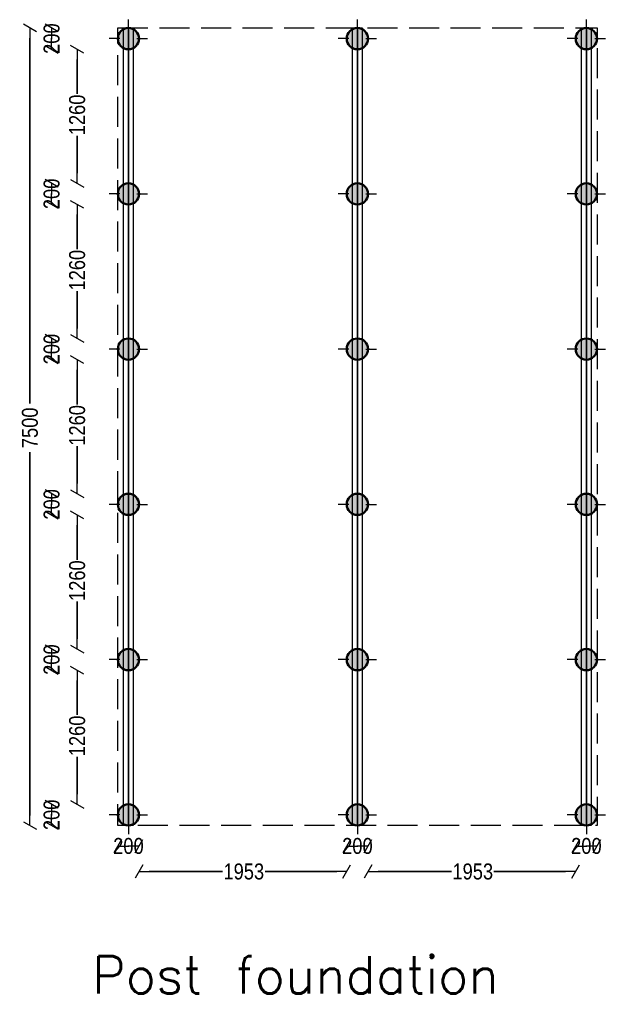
# Model space of a CAD drawing. Header units: millimetres. Extents: x -435615 to -398389, y 64121 to 101077.
# Drawn here: x -435386 to -429876, y 91917 to 101077 of the extents above; entities that cross this region are included whole.
import ezdxf

# ---------------------------------------------------------------- set-up
doc = ezdxf.new("R2010")
doc.units = ezdxf.units.MM
doc.header["$MEASUREMENT"] = 0
doc.linetypes.add('Dot & Dashed', pattern=[670.277762, 352.777767, -176.388884, 0, -141.111112])
doc.linetypes.add('Hidden Line', pattern=[391.222223, 282.222223, -109])
for name, color, linetype, lineweight in [('0_Pen_No__1', 7, 'Continuous', 13), ('2D Drafting - General_Pen_No__101', 252, 'Continuous', 13), ('Structural - Bearing_Pen_No__20', 1, 'Continuous', 0), ('Structural - Grid_Pen_No__101', 252, 'Continuous', 13)]:
    doc.layers.add(name, color=color, linetype=linetype, lineweight=lineweight)
for name, color, linetype in [('Dimensioning - General', 7, 'Continuous'), ('Structural - Bearing', 7, 'Continuous'), ('Structural - Grid', 7, 'Continuous')]:
    doc.layers.add(name, color=color, linetype=linetype)
doc.layers.add('Structural - Bearing_Pen_No__28', color=7, linetype='Continuous', lineweight=35, true_color=0xa80f02)
doc.layers.add('Structural - Bearing_Pen_No__48', color=7, linetype='Continuous', lineweight=25, true_color=0xa80f02)
doc.styles.add('GENERATED_STYLE_1', font='techl___.ttf')
doc.dimstyles.new('GENERATED_STYLE__1', dxfattribs={"dimtxt": 150, "dimasz": 95, "dimexe": 0.18, "dimexo": 0.0625, "dimgap": 0.09, "dimtad": 0, "dimtih": 1, "dimtoh": 1, "dimdec": 0, "dimzin": 0, "dimdsep": 46, "dimtxsty": 'GENERATED_STYLE_1', "dimblk": 'ARROWHEAD_2', "dimblk1": 'ARROWHEAD_2', "dimblk2": 'ARROWHEAD_2', "dimcen": 0.09, "dimse1": 1, "dimse2": 1, "dimclrd": 7, "dimclre": 7, "dimclrt": 7, "dimadec": 0, "dimazin": 0, "dimtfac": 1, "dimtdec": 4, "dimtmove": 0, "dimatfit": 3, "dimfxl": 1, "dimtolj": 1, "dimtzin": 0, "dimarcsym": 0})
doc.dimstyles.new('GENERATED_STYLE__2', dxfattribs={"dimtxt": 150, "dimasz": 95, "dimexe": 0.18, "dimexo": 0.0625, "dimgap": 0.09, "dimtad": 0, "dimdec": 0, "dimzin": 0, "dimdsep": 46, "dimtxsty": 'GENERATED_STYLE_1', "dimblk": 'ARROWHEAD_2', "dimblk1": 'ARROWHEAD_2', "dimblk2": 'ARROWHEAD_2', "dimcen": 0.09, "dimse1": 1, "dimse2": 1, "dimclrd": 7, "dimclre": 7, "dimclrt": 7, "dimadec": 0, "dimazin": 0, "dimtfac": 1, "dimtdec": 4, "dimtmove": 0, "dimatfit": 3, "dimfxl": 1, "dimtolj": 1, "dimtzin": 0, "dimarcsym": 0})

# ---------------------------------------------------------------- blocks, each defined once
blk = doc.blocks.new('Column_1', base_point=(-381126.2, 79340.9))
at = {"layer": 'Structural - Bearing_Pen_No__48', "linetype": 'Continuous', "lineweight": 0, "true_color": 0xe8c2bf}
blk.add_hatch(color=254, dxfattribs=at).paths.add_polyline_path([(-381126.2, 79240.9, 0.414214), (-381026.2, 79340.9, 0.414214), (-381126.2, 79440.9, 0.414214), (-381226.2, 79340.9, 0.414214)])
at = {"layer": 'Structural - Bearing_Pen_No__20', "color": 1, "linetype": 'Continuous', "lineweight": 0}
for p, q in [((-381126.2, 79420.9), (-381126.2, 79520.9)), ((-381206.2, 79340.9), (-381306.2, 79340.9)), ((-381046.2, 79340.9), (-380946.2, 79340.9)), ((-381126.2, 79260.9), (-381126.2, 79160.9))]:
    blk.add_line(p, q, dxfattribs=at)
blk.add_point((-381126.2, 79340.9), dxfattribs=at)
at = {"layer": 'Structural - Bearing_Pen_No__28', "color": 14, "linetype": 'Continuous', "lineweight": 35, "true_color": 0xa80f02}
blk.add_circle((-381126.2, 79340.9), 100, dxfattribs=at)
blk = doc.blocks.new('Column_2', base_point=(-381126.2, 86640.9))
at = {"layer": 'Structural - Bearing_Pen_No__48', "linetype": 'Continuous', "lineweight": 0, "true_color": 0xe8c2bf}
blk.add_hatch(color=254, dxfattribs=at).paths.add_polyline_path([(-381126.2, 86540.9, 0.414214), (-381026.2, 86640.9, 0.414214), (-381126.2, 86740.9, 0.414214), (-381226.2, 86640.9, 0.414214)])
at = {"layer": 'Structural - Bearing_Pen_No__20', "color": 1, "linetype": 'Continuous', "lineweight": 0}
for p, q in [((-381126.2, 86720.9), (-381126.2, 86820.9)), ((-381206.2, 86640.9), (-381306.2, 86640.9)), ((-381046.2, 86640.9), (-380946.2, 86640.9)), ((-381126.2, 86560.9), (-381126.2, 86460.9))]:
    blk.add_line(p, q, dxfattribs=at)
blk.add_point((-381126.2, 86640.9), dxfattribs=at)
at = {"layer": 'Structural - Bearing_Pen_No__28', "color": 14, "linetype": 'Continuous', "lineweight": 35, "true_color": 0xa80f02}
blk.add_circle((-381126.2, 86640.9), 100, dxfattribs=at)
blk = doc.blocks.new('Column_3', base_point=(-378973.2, 79340.9))
at = {"layer": 'Structural - Bearing_Pen_No__48', "linetype": 'Continuous', "lineweight": 0, "true_color": 0xe8c2bf}
blk.add_hatch(color=254, dxfattribs=at).paths.add_polyline_path([(-378973.2, 79240.9, 0.414214), (-378873.2, 79340.9, 0.414214), (-378973.2, 79440.9, 0.414214), (-379073.2, 79340.9, 0.414214)])
at = {"layer": 'Structural - Bearing_Pen_No__20', "color": 1, "linetype": 'Continuous', "lineweight": 0}
for p, q in [((-378973.2, 79420.9), (-378973.2, 79520.9)), ((-379053.2, 79340.9), (-379153.2, 79340.9)), ((-378893.2, 79340.9), (-378793.2, 79340.9)), ((-378973.2, 79260.9), (-378973.2, 79160.9))]:
    blk.add_line(p, q, dxfattribs=at)
blk.add_point((-378973.2, 79340.9), dxfattribs=at)
at = {"layer": 'Structural - Bearing_Pen_No__28', "color": 14, "linetype": 'Continuous', "lineweight": 35, "true_color": 0xa80f02}
blk.add_circle((-378973.2, 79340.9), 100, dxfattribs=at)
blk = doc.blocks.new('Column_4', base_point=(-378973.2, 86640.9))
at = {"layer": 'Structural - Bearing_Pen_No__48', "linetype": 'Continuous', "lineweight": 0, "true_color": 0xe8c2bf}
blk.add_hatch(color=254, dxfattribs=at).paths.add_polyline_path([(-378973.2, 86540.9, 0.414214), (-378873.2, 86640.9, 0.414214), (-378973.2, 86740.9, 0.414214), (-379073.2, 86640.9, 0.414214)])
at = {"layer": 'Structural - Bearing_Pen_No__20', "color": 1, "linetype": 'Continuous', "lineweight": 0}
for p, q in [((-378973.2, 86720.9), (-378973.2, 86820.9)), ((-379053.2, 86640.9), (-379153.2, 86640.9)), ((-378893.2, 86640.9), (-378793.2, 86640.9)), ((-378973.2, 86560.9), (-378973.2, 86460.9))]:
    blk.add_line(p, q, dxfattribs=at)
blk.add_point((-378973.2, 86640.9), dxfattribs=at)
at = {"layer": 'Structural - Bearing_Pen_No__28', "color": 14, "linetype": 'Continuous', "lineweight": 35, "true_color": 0xa80f02}
blk.add_circle((-378973.2, 86640.9), 100, dxfattribs=at)
blk = doc.blocks.new('Column_5', base_point=(-376820.2, 79340.9))
at = {"layer": 'Structural - Bearing_Pen_No__48', "linetype": 'Continuous', "lineweight": 0, "true_color": 0xe8c2bf}
blk.add_hatch(color=254, dxfattribs=at).paths.add_polyline_path([(-376820.2, 79240.9, 0.414214), (-376720.2, 79340.9, 0.414214), (-376820.2, 79440.9, 0.414214), (-376920.2, 79340.9, 0.414214)])
at = {"layer": 'Structural - Bearing_Pen_No__20', "color": 1, "linetype": 'Continuous', "lineweight": 0}
for p, q in [((-376820.2, 79420.9), (-376820.2, 79520.9)), ((-376900.2, 79340.9), (-377000.2, 79340.9)), ((-376740.2, 79340.9), (-376640.2, 79340.9)), ((-376820.2, 79260.9), (-376820.2, 79160.9))]:
    blk.add_line(p, q, dxfattribs=at)
blk.add_point((-376820.2, 79340.9), dxfattribs=at)
at = {"layer": 'Structural - Bearing_Pen_No__28', "color": 14, "linetype": 'Continuous', "lineweight": 35, "true_color": 0xa80f02}
blk.add_circle((-376820.2, 79340.9), 100, dxfattribs=at)
blk = doc.blocks.new('Column_6', base_point=(-376820.2, 86640.9))
at = {"layer": 'Structural - Bearing_Pen_No__48', "linetype": 'Continuous', "lineweight": 0, "true_color": 0xe8c2bf}
blk.add_hatch(color=254, dxfattribs=at).paths.add_polyline_path([(-376820.2, 86540.9, 0.414214), (-376720.2, 86640.9, 0.414214), (-376820.2, 86740.9, 0.414214), (-376920.2, 86640.9, 0.414214)])
at = {"layer": 'Structural - Bearing_Pen_No__20', "color": 1, "linetype": 'Continuous', "lineweight": 0}
for p, q in [((-376820.2, 86720.9), (-376820.2, 86820.9)), ((-376900.2, 86640.9), (-377000.2, 86640.9)), ((-376740.2, 86640.9), (-376640.2, 86640.9)), ((-376820.2, 86560.9), (-376820.2, 86460.9))]:
    blk.add_line(p, q, dxfattribs=at)
blk.add_point((-376820.2, 86640.9), dxfattribs=at)
at = {"layer": 'Structural - Bearing_Pen_No__28', "color": 14, "linetype": 'Continuous', "lineweight": 35, "true_color": 0xa80f02}
blk.add_circle((-376820.2, 86640.9), 100, dxfattribs=at)
blk = doc.blocks.new('Column_7', base_point=(-381126.2, 85180.9))
at = {"layer": 'Structural - Bearing_Pen_No__48', "linetype": 'Continuous', "lineweight": 0, "true_color": 0xe8c2bf}
blk.add_hatch(color=254, dxfattribs=at).paths.add_polyline_path([(-381126.2, 85080.9, 0.414214), (-381026.2, 85180.9, 0.414214), (-381126.2, 85280.9, 0.414214), (-381226.2, 85180.9, 0.414214)])
at = {"layer": 'Structural - Bearing_Pen_No__20', "color": 1, "linetype": 'Continuous', "lineweight": 0}
for p, q in [((-381126.2, 85260.9), (-381126.2, 85360.9)), ((-381206.2, 85180.9), (-381306.2, 85180.9)), ((-381126.2, 85100.9), (-381126.2, 85000.9)), ((-381046.2, 85180.9), (-380946.2, 85180.9))]:
    blk.add_line(p, q, dxfattribs=at)
blk.add_point((-381126.2, 85180.9), dxfattribs=at)
at = {"layer": 'Structural - Bearing_Pen_No__28', "color": 14, "linetype": 'Continuous', "lineweight": 35, "true_color": 0xa80f02}
blk.add_circle((-381126.2, 85180.9), 100, dxfattribs=at)
blk = doc.blocks.new('Column_8', base_point=(-378973.2, 85180.9))
at = {"layer": 'Structural - Bearing_Pen_No__48', "linetype": 'Continuous', "lineweight": 0, "true_color": 0xe8c2bf}
blk.add_hatch(color=254, dxfattribs=at).paths.add_polyline_path([(-378973.2, 85080.9, 0.414214), (-378873.2, 85180.9, 0.414214), (-378973.2, 85280.9, 0.414214), (-379073.2, 85180.9, 0.414214)])
at = {"layer": 'Structural - Bearing_Pen_No__20', "color": 1, "linetype": 'Continuous', "lineweight": 0}
for p, q in [((-378973.2, 85260.9), (-378973.2, 85360.9)), ((-379053.2, 85180.9), (-379153.2, 85180.9)), ((-378973.2, 85100.9), (-378973.2, 85000.9)), ((-378893.2, 85180.9), (-378793.2, 85180.9))]:
    blk.add_line(p, q, dxfattribs=at)
blk.add_point((-378973.2, 85180.9), dxfattribs=at)
at = {"layer": 'Structural - Bearing_Pen_No__28', "color": 14, "linetype": 'Continuous', "lineweight": 35, "true_color": 0xa80f02}
blk.add_circle((-378973.2, 85180.9), 100, dxfattribs=at)
blk = doc.blocks.new('Column_9', base_point=(-376820.2, 85180.9))
at = {"layer": 'Structural - Bearing_Pen_No__48', "linetype": 'Continuous', "lineweight": 0, "true_color": 0xe8c2bf}
blk.add_hatch(color=254, dxfattribs=at).paths.add_polyline_path([(-376820.2, 85080.9, 0.414214), (-376720.2, 85180.9, 0.414214), (-376820.2, 85280.9, 0.414214), (-376920.2, 85180.9, 0.414214)])
at = {"layer": 'Structural - Bearing_Pen_No__20', "color": 1, "linetype": 'Continuous', "lineweight": 0}
for p, q in [((-376820.2, 85260.9), (-376820.2, 85360.9)), ((-376900.2, 85180.9), (-377000.2, 85180.9)), ((-376820.2, 85100.9), (-376820.2, 85000.9)), ((-376740.2, 85180.9), (-376640.2, 85180.9))]:
    blk.add_line(p, q, dxfattribs=at)
blk.add_point((-376820.2, 85180.9), dxfattribs=at)
at = {"layer": 'Structural - Bearing_Pen_No__28', "color": 14, "linetype": 'Continuous', "lineweight": 35, "true_color": 0xa80f02}
blk.add_circle((-376820.2, 85180.9), 100, dxfattribs=at)
blk = doc.blocks.new('Column_10', base_point=(-381126.2, 83720.9))
at = {"layer": 'Structural - Bearing_Pen_No__48', "linetype": 'Continuous', "lineweight": 0, "true_color": 0xe8c2bf}
blk.add_hatch(color=254, dxfattribs=at).paths.add_polyline_path([(-381126.2, 83620.9, 0.414214), (-381026.2, 83720.9, 0.414214), (-381126.2, 83820.9, 0.414214), (-381226.2, 83720.9, 0.414214)])
at = {"layer": 'Structural - Bearing_Pen_No__20', "color": 1, "linetype": 'Continuous', "lineweight": 0}
for p, q in [((-381126.2, 83800.9), (-381126.2, 83900.9)), ((-381206.2, 83720.9), (-381306.2, 83720.9)), ((-381126.2, 83640.9), (-381126.2, 83540.9)), ((-381046.2, 83720.9), (-380946.2, 83720.9))]:
    blk.add_line(p, q, dxfattribs=at)
blk.add_point((-381126.2, 83720.9), dxfattribs=at)
at = {"layer": 'Structural - Bearing_Pen_No__28', "color": 14, "linetype": 'Continuous', "lineweight": 35, "true_color": 0xa80f02}
blk.add_circle((-381126.2, 83720.9), 100, dxfattribs=at)
blk = doc.blocks.new('Column_11', base_point=(-378973.2, 83720.9))
at = {"layer": 'Structural - Bearing_Pen_No__48', "linetype": 'Continuous', "lineweight": 0, "true_color": 0xe8c2bf}
blk.add_hatch(color=254, dxfattribs=at).paths.add_polyline_path([(-378973.2, 83620.9, 0.414214), (-378873.2, 83720.9, 0.414214), (-378973.2, 83820.9, 0.414214), (-379073.2, 83720.9, 0.414214)])
at = {"layer": 'Structural - Bearing_Pen_No__20', "color": 1, "linetype": 'Continuous', "lineweight": 0}
for p, q in [((-378973.2, 83800.9), (-378973.2, 83900.9)), ((-379053.2, 83720.9), (-379153.2, 83720.9)), ((-378973.2, 83640.9), (-378973.2, 83540.9)), ((-378893.2, 83720.9), (-378793.2, 83720.9))]:
    blk.add_line(p, q, dxfattribs=at)
blk.add_point((-378973.2, 83720.9), dxfattribs=at)
at = {"layer": 'Structural - Bearing_Pen_No__28', "color": 14, "linetype": 'Continuous', "lineweight": 35, "true_color": 0xa80f02}
blk.add_circle((-378973.2, 83720.9), 100, dxfattribs=at)
blk = doc.blocks.new('Column_12', base_point=(-376820.2, 83720.9))
at = {"layer": 'Structural - Bearing_Pen_No__48', "linetype": 'Continuous', "lineweight": 0, "true_color": 0xe8c2bf}
blk.add_hatch(color=254, dxfattribs=at).paths.add_polyline_path([(-376820.2, 83620.9, 0.414214), (-376720.2, 83720.9, 0.414214), (-376820.2, 83820.9, 0.414214), (-376920.2, 83720.9, 0.414214)])
at = {"layer": 'Structural - Bearing_Pen_No__20', "color": 1, "linetype": 'Continuous', "lineweight": 0}
for p, q in [((-376820.2, 83800.9), (-376820.2, 83900.9)), ((-376900.2, 83720.9), (-377000.2, 83720.9)), ((-376820.2, 83640.9), (-376820.2, 83540.9)), ((-376740.2, 83720.9), (-376640.2, 83720.9))]:
    blk.add_line(p, q, dxfattribs=at)
blk.add_point((-376820.2, 83720.9), dxfattribs=at)
at = {"layer": 'Structural - Bearing_Pen_No__28', "color": 14, "linetype": 'Continuous', "lineweight": 35, "true_color": 0xa80f02}
blk.add_circle((-376820.2, 83720.9), 100, dxfattribs=at)
blk = doc.blocks.new('Column_13', base_point=(-381126.2, 82260.9))
at = {"layer": 'Structural - Bearing_Pen_No__48', "linetype": 'Continuous', "lineweight": 0, "true_color": 0xe8c2bf}
blk.add_hatch(color=254, dxfattribs=at).paths.add_polyline_path([(-381126.2, 82160.9, 0.414214), (-381026.2, 82260.9, 0.414214), (-381126.2, 82360.9, 0.414214), (-381226.2, 82260.9, 0.414214)])
at = {"layer": 'Structural - Bearing_Pen_No__20', "color": 1, "linetype": 'Continuous', "lineweight": 0}
for p, q in [((-381126.2, 82340.9), (-381126.2, 82440.9)), ((-381206.2, 82260.9), (-381306.2, 82260.9)), ((-381046.2, 82260.9), (-380946.2, 82260.9)), ((-381126.2, 82180.9), (-381126.2, 82080.9))]:
    blk.add_line(p, q, dxfattribs=at)
blk.add_point((-381126.2, 82260.9), dxfattribs=at)
at = {"layer": 'Structural - Bearing_Pen_No__28', "color": 14, "linetype": 'Continuous', "lineweight": 35, "true_color": 0xa80f02}
blk.add_circle((-381126.2, 82260.9), 100, dxfattribs=at)
blk = doc.blocks.new('Column_14', base_point=(-378973.2, 82260.9))
at = {"layer": 'Structural - Bearing_Pen_No__48', "linetype": 'Continuous', "lineweight": 0, "true_color": 0xe8c2bf}
blk.add_hatch(color=254, dxfattribs=at).paths.add_polyline_path([(-378973.2, 82160.9, 0.414214), (-378873.2, 82260.9, 0.414214), (-378973.2, 82360.9, 0.414214), (-379073.2, 82260.9, 0.414214)])
at = {"layer": 'Structural - Bearing_Pen_No__20', "color": 1, "linetype": 'Continuous', "lineweight": 0}
for p, q in [((-378973.2, 82340.9), (-378973.2, 82440.9)), ((-379053.2, 82260.9), (-379153.2, 82260.9)), ((-378893.2, 82260.9), (-378793.2, 82260.9)), ((-378973.2, 82180.9), (-378973.2, 82080.9))]:
    blk.add_line(p, q, dxfattribs=at)
blk.add_point((-378973.2, 82260.9), dxfattribs=at)
at = {"layer": 'Structural - Bearing_Pen_No__28', "color": 14, "linetype": 'Continuous', "lineweight": 35, "true_color": 0xa80f02}
blk.add_circle((-378973.2, 82260.9), 100, dxfattribs=at)
blk = doc.blocks.new('Column_15', base_point=(-376820.2, 82260.9))
at = {"layer": 'Structural - Bearing_Pen_No__48', "linetype": 'Continuous', "lineweight": 0, "true_color": 0xe8c2bf}
blk.add_hatch(color=254, dxfattribs=at).paths.add_polyline_path([(-376820.2, 82160.9, 0.414214), (-376720.2, 82260.9, 0.414214), (-376820.2, 82360.9, 0.414214), (-376920.2, 82260.9, 0.414214)])
at = {"layer": 'Structural - Bearing_Pen_No__20', "color": 1, "linetype": 'Continuous', "lineweight": 0}
for p, q in [((-376820.2, 82340.9), (-376820.2, 82440.9)), ((-376900.2, 82260.9), (-377000.2, 82260.9)), ((-376740.2, 82260.9), (-376640.2, 82260.9)), ((-376820.2, 82180.9), (-376820.2, 82080.9))]:
    blk.add_line(p, q, dxfattribs=at)
blk.add_point((-376820.2, 82260.9), dxfattribs=at)
at = {"layer": 'Structural - Bearing_Pen_No__28', "color": 14, "linetype": 'Continuous', "lineweight": 35, "true_color": 0xa80f02}
blk.add_circle((-376820.2, 82260.9), 100, dxfattribs=at)
blk = doc.blocks.new('Column_16', base_point=(-381126.2, 80800.9))
at = {"layer": 'Structural - Bearing_Pen_No__48', "linetype": 'Continuous', "lineweight": 0, "true_color": 0xe8c2bf}
blk.add_hatch(color=254, dxfattribs=at).paths.add_polyline_path([(-381126.2, 80700.9, 0.414214), (-381026.2, 80800.9, 0.414214), (-381126.2, 80900.9, 0.414214), (-381226.2, 80800.9, 0.414214)])
at = {"layer": 'Structural - Bearing_Pen_No__20', "color": 1, "linetype": 'Continuous', "lineweight": 0}
for p, q in [((-381126.2, 80880.9), (-381126.2, 80980.9)), ((-381206.2, 80800.9), (-381306.2, 80800.9)), ((-381046.2, 80800.9), (-380946.2, 80800.9)), ((-381126.2, 80720.9), (-381126.2, 80620.9))]:
    blk.add_line(p, q, dxfattribs=at)
blk.add_point((-381126.2, 80800.9), dxfattribs=at)
at = {"layer": 'Structural - Bearing_Pen_No__28', "color": 14, "linetype": 'Continuous', "lineweight": 35, "true_color": 0xa80f02}
blk.add_circle((-381126.2, 80800.9), 100, dxfattribs=at)
blk = doc.blocks.new('Column_17', base_point=(-378973.2, 80800.9))
at = {"layer": 'Structural - Bearing_Pen_No__48', "linetype": 'Continuous', "lineweight": 0, "true_color": 0xe8c2bf}
blk.add_hatch(color=254, dxfattribs=at).paths.add_polyline_path([(-378973.2, 80700.9, 0.414214), (-378873.2, 80800.9, 0.414214), (-378973.2, 80900.9, 0.414214), (-379073.2, 80800.9, 0.414214)])
at = {"layer": 'Structural - Bearing_Pen_No__20', "color": 1, "linetype": 'Continuous', "lineweight": 0}
for p, q in [((-378973.2, 80880.9), (-378973.2, 80980.9)), ((-379053.2, 80800.9), (-379153.2, 80800.9)), ((-378893.2, 80800.9), (-378793.2, 80800.9)), ((-378973.2, 80720.9), (-378973.2, 80620.9))]:
    blk.add_line(p, q, dxfattribs=at)
blk.add_point((-378973.2, 80800.9), dxfattribs=at)
at = {"layer": 'Structural - Bearing_Pen_No__28', "color": 14, "linetype": 'Continuous', "lineweight": 35, "true_color": 0xa80f02}
blk.add_circle((-378973.2, 80800.9), 100, dxfattribs=at)
blk = doc.blocks.new('Column_18', base_point=(-376820.2, 80800.9))
at = {"layer": 'Structural - Bearing_Pen_No__48', "linetype": 'Continuous', "lineweight": 0, "true_color": 0xe8c2bf}
blk.add_hatch(color=254, dxfattribs=at).paths.add_polyline_path([(-376820.2, 80700.9, 0.414214), (-376720.2, 80800.9, 0.414214), (-376820.2, 80900.9, 0.414214), (-376920.2, 80800.9, 0.414214)])
at = {"layer": 'Structural - Bearing_Pen_No__20', "color": 1, "linetype": 'Continuous', "lineweight": 0}
for p, q in [((-376820.2, 80880.9), (-376820.2, 80980.9)), ((-376900.2, 80800.9), (-377000.2, 80800.9)), ((-376740.2, 80800.9), (-376640.2, 80800.9)), ((-376820.2, 80720.9), (-376820.2, 80620.9))]:
    blk.add_line(p, q, dxfattribs=at)
blk.add_point((-376820.2, 80800.9), dxfattribs=at)
at = {"layer": 'Structural - Bearing_Pen_No__28', "color": 14, "linetype": 'Continuous', "lineweight": 35, "true_color": 0xa80f02}
blk.add_circle((-376820.2, 80800.9), 100, dxfattribs=at)
blk = doc.blocks.new('Standard grid marker_13')
at = {"layer": 'Structural - Grid_Pen_No__101', "color": 252, "linetype": 'Dot & Dashed', "lineweight": 13}
for p, q in [((1901.2, 0), (0, 0)), ((1901.2, 0), (5598.8, 0)), ((5598.8, 0), (7500, 0))]:
    blk.add_line(p, q, dxfattribs=at)
blk = doc.blocks.new('Standard grid marker_14')
at = {"layer": 'Structural - Grid_Pen_No__101', "color": 252, "linetype": 'Dot & Dashed', "lineweight": 13}
for p, q in [((1379.3, 0), (0, 0)), ((1379.3, 0), (6120.7, 0)), ((6120.7, 0), (7500, 0))]:
    blk.add_line(p, q, dxfattribs=at)
blk = doc.blocks.new('Standard grid marker_15')
at = {"layer": 'Structural - Grid_Pen_No__101', "color": 252, "linetype": 'Dot & Dashed', "lineweight": 13}
for p, q in [((2533, 0), (0, 0)), ((2533, 0), (4967, 0)), ((4967, 0), (7500, 0))]:
    blk.add_line(p, q, dxfattribs=at)
blk = doc.blocks.new('ARROWHEAD_2')
at = {"color": 0, "linetype": 'Continuous', "lineweight": 0}
for p, q in [((0, 0), (-1, 0)), ((-0.378, -0.655), (0.378, 0.655))]:
    blk.add_line(p, q, dxfattribs=at)
blk = doc.blocks.new('*D271')
at = {"layer": 'Defpoints', "color": 0, "linetype": 'Continuous', "transparency": 16777216}
for p in [(-434461.5, 93597.3), (-434261.5, 93597.3), (-434261.5, 93303.9)]:
    blk.add_point(p, dxfattribs=at)
at = {"layer": 'Dimensioning - General', "color": 7, "linetype": 'Continuous', "lineweight": -2, "transparency": 16777216}
blk.add_line((-434366.5, 93303.9), (-434356.5, 93303.9), dxfattribs=at)
at = {"layer": 'Dimensioning - General', "color": 7, "linetype": 'Continuous', "lineweight": -2, "transparency": 16777216, "xscale": 95, "yscale": 95, "zscale": 95, "rotation": 180}
blk.add_blockref('ARROWHEAD_2', (-434461.5, 93303.9), dxfattribs=at)
at = {"layer": 'Dimensioning - General', "color": 7, "linetype": 'Continuous', "lineweight": -2, "transparency": 16777216, "xscale": 95, "yscale": 95, "zscale": 95}
blk.add_blockref('ARROWHEAD_2', (-434261.5, 93303.9), dxfattribs=at)
at = {"layer": 'Dimensioning - General', "color": 7, "linetype": 'Continuous', "lineweight": 13, "transparency": 16777216, "insert": (-434361.5, 93303.9), "char_height": 150, "attachment_point": 5, "style": 'GENERATED_STYLE_1'}
blk.add_mtext('\\A1;200', dxfattribs=at)
blk = doc.blocks.new('*D272')
at = {"layer": 'Defpoints', "color": 0, "linetype": 'Continuous', "transparency": 16777216}
for p in [(-434261.5, 93597.3), (-432308.5, 93597.3), (-432308.5, 93063.9)]:
    blk.add_point(p, dxfattribs=at)
at = {"layer": 'Dimensioning - General', "color": 7, "linetype": 'Continuous', "lineweight": -2, "transparency": 16777216}
for p, q in [((-434166.5, 93063.9), (-433476.5, 93063.9)), ((-432403.5, 93063.9), (-433077.2, 93063.9))]:
    blk.add_line(p, q, dxfattribs=at)
at = {"layer": 'Dimensioning - General', "color": 7, "linetype": 'Continuous', "lineweight": -2, "transparency": 16777216, "xscale": 95, "yscale": 95, "zscale": 95, "rotation": 180}
blk.add_blockref('ARROWHEAD_2', (-434261.5, 93063.9), dxfattribs=at)
at = {"layer": 'Dimensioning - General', "color": 7, "linetype": 'Continuous', "lineweight": -2, "transparency": 16777216, "xscale": 95, "yscale": 95, "zscale": 95}
blk.add_blockref('ARROWHEAD_2', (-432308.5, 93063.9), dxfattribs=at)
at = {"layer": 'Dimensioning - General', "color": 7, "linetype": 'Continuous', "lineweight": 13, "transparency": 16777216, "insert": (-433276.8, 93063.9), "char_height": 150, "attachment_point": 5, "style": 'GENERATED_STYLE_1'}
blk.add_mtext('\\A1;1953', dxfattribs=at)
blk = doc.blocks.new('*D273')
at = {"layer": 'Defpoints', "color": 0, "linetype": 'Continuous', "transparency": 16777216}
for p in [(-432308.5, 93597.3), (-432108.5, 93597.3), (-432108.5, 93303.9)]:
    blk.add_point(p, dxfattribs=at)
at = {"layer": 'Dimensioning - General', "color": 7, "linetype": 'Continuous', "lineweight": -2, "transparency": 16777216}
blk.add_line((-432213.5, 93303.9), (-432203.5, 93303.9), dxfattribs=at)
at = {"layer": 'Dimensioning - General', "color": 7, "linetype": 'Continuous', "lineweight": -2, "transparency": 16777216, "xscale": 95, "yscale": 95, "zscale": 95, "rotation": 180}
blk.add_blockref('ARROWHEAD_2', (-432308.5, 93303.9), dxfattribs=at)
at = {"layer": 'Dimensioning - General', "color": 7, "linetype": 'Continuous', "lineweight": -2, "transparency": 16777216, "xscale": 95, "yscale": 95, "zscale": 95}
blk.add_blockref('ARROWHEAD_2', (-432108.5, 93303.9), dxfattribs=at)
at = {"layer": 'Dimensioning - General', "color": 7, "linetype": 'Continuous', "lineweight": 13, "transparency": 16777216, "insert": (-432208.5, 93303.9), "char_height": 150, "attachment_point": 5, "style": 'GENERATED_STYLE_1'}
blk.add_mtext('\\A1;200', dxfattribs=at)
blk = doc.blocks.new('*D274')
at = {"layer": 'Defpoints', "color": 0, "linetype": 'Continuous', "transparency": 16777216}
for p in [(-432108.5, 93597.3), (-430155.5, 93597.3), (-430155.5, 93063.9)]:
    blk.add_point(p, dxfattribs=at)
at = {"layer": 'Dimensioning - General', "color": 7, "linetype": 'Continuous', "lineweight": -2, "transparency": 16777216}
for p, q in [((-432013.5, 93063.9), (-431323.5, 93063.9)), ((-430250.5, 93063.9), (-430924.2, 93063.9))]:
    blk.add_line(p, q, dxfattribs=at)
at = {"layer": 'Dimensioning - General', "color": 7, "linetype": 'Continuous', "lineweight": -2, "transparency": 16777216, "xscale": 95, "yscale": 95, "zscale": 95, "rotation": 180}
blk.add_blockref('ARROWHEAD_2', (-432108.5, 93063.9), dxfattribs=at)
at = {"layer": 'Dimensioning - General', "color": 7, "linetype": 'Continuous', "lineweight": -2, "transparency": 16777216, "xscale": 95, "yscale": 95, "zscale": 95}
blk.add_blockref('ARROWHEAD_2', (-430155.5, 93063.9), dxfattribs=at)
at = {"layer": 'Dimensioning - General', "color": 7, "linetype": 'Continuous', "lineweight": 13, "transparency": 16777216, "insert": (-431123.8, 93063.9), "char_height": 150, "attachment_point": 5, "style": 'GENERATED_STYLE_1'}
blk.add_mtext('\\A1;1953', dxfattribs=at)
blk = doc.blocks.new('*D275')
at = {"layer": 'Defpoints', "color": 0, "linetype": 'Continuous', "transparency": 16777216}
for p in [(-430155.5, 93597.3), (-429955.5, 93597.3), (-429955.5, 93303.9)]:
    blk.add_point(p, dxfattribs=at)
at = {"layer": 'Dimensioning - General', "color": 7, "linetype": 'Continuous', "lineweight": -2, "transparency": 16777216}
blk.add_line((-430060.5, 93303.9), (-430050.5, 93303.9), dxfattribs=at)
at = {"layer": 'Dimensioning - General', "color": 7, "linetype": 'Continuous', "lineweight": -2, "transparency": 16777216, "xscale": 95, "yscale": 95, "zscale": 95, "rotation": 180}
blk.add_blockref('ARROWHEAD_2', (-430155.5, 93303.9), dxfattribs=at)
at = {"layer": 'Dimensioning - General', "color": 7, "linetype": 'Continuous', "lineweight": -2, "transparency": 16777216, "xscale": 95, "yscale": 95, "zscale": 95}
blk.add_blockref('ARROWHEAD_2', (-429955.5, 93303.9), dxfattribs=at)
at = {"layer": 'Dimensioning - General', "color": 7, "linetype": 'Continuous', "lineweight": 13, "transparency": 16777216, "insert": (-430055.5, 93303.9), "char_height": 150, "attachment_point": 5, "style": 'GENERATED_STYLE_1'}
blk.add_mtext('\\A1;200', dxfattribs=at)
blk = doc.blocks.new('*D276')
at = {"layer": 'Defpoints', "color": 0, "linetype": 'Continuous', "transparency": 16777216}
for p in [(-435083.5, 93697.3), (-434361.5, 93697.3), (-434361.5, 93497.3)]:
    blk.add_point(p, dxfattribs=at)
at = {"layer": 'Dimensioning - General', "color": 7, "linetype": 'Continuous', "lineweight": -2, "transparency": 16777216}
blk.add_line((-435083.5, 93592.3), (-435083.5, 93602.3), dxfattribs=at)
at = {"layer": 'Dimensioning - General', "color": 7, "linetype": 'Continuous', "lineweight": -2, "transparency": 16777216, "xscale": 95, "yscale": 95, "zscale": 95}
for p, rotation in [((-435083.5, 93697.3), 90), ((-435083.5, 93497.3), 270)]:
    blk.add_blockref('ARROWHEAD_2', p, dxfattribs=dict(at, rotation=rotation))
at = {"layer": 'Dimensioning - General', "color": 7, "linetype": 'Continuous', "lineweight": 13, "transparency": 16777216, "insert": (-435083.5, 93597.3), "char_height": 150, "attachment_point": 5, "rotation": 90, "style": 'GENERATED_STYLE_1'}
blk.add_mtext('\\A1;200', dxfattribs=at)
blk = doc.blocks.new('*D277')
at = {"layer": 'Defpoints', "color": 0, "linetype": 'Continuous', "transparency": 16777216}
for p in [(-434843.5, 94957.3), (-434361.5, 94957.3), (-434361.5, 93697.3)]:
    blk.add_point(p, dxfattribs=at)
at = {"layer": 'Dimensioning - General', "color": 7, "linetype": 'Continuous', "lineweight": -2, "transparency": 16777216}
for p, q in [((-434843.5, 94862.3), (-434843.5, 94536.5)), ((-434843.5, 93792.3), (-434843.5, 94143.1))]:
    blk.add_line(p, q, dxfattribs=at)
at = {"layer": 'Dimensioning - General', "color": 7, "linetype": 'Continuous', "lineweight": -2, "transparency": 16777216, "xscale": 95, "yscale": 95, "zscale": 95}
for p, rotation in [((-434843.5, 94957.3), 90), ((-434843.5, 93697.3), 270)]:
    blk.add_blockref('ARROWHEAD_2', p, dxfattribs=dict(at, rotation=rotation))
at = {"layer": 'Dimensioning - General', "color": 7, "linetype": 'Continuous', "lineweight": 13, "transparency": 16777216, "insert": (-434843.5, 94339.8), "char_height": 150, "attachment_point": 5, "rotation": 90, "style": 'GENERATED_STYLE_1'}
blk.add_mtext('\\A1;1260', dxfattribs=at)
blk = doc.blocks.new('*D278')
at = {"layer": 'Defpoints', "color": 0, "linetype": 'Continuous', "transparency": 16777216}
for p in [(-435083.5, 95157.3), (-434361.5, 95157.3), (-434361.5, 94957.3)]:
    blk.add_point(p, dxfattribs=at)
at = {"layer": 'Dimensioning - General', "color": 7, "linetype": 'Continuous', "lineweight": -2, "transparency": 16777216}
blk.add_line((-435083.5, 95052.3), (-435083.5, 95062.3), dxfattribs=at)
at = {"layer": 'Dimensioning - General', "color": 7, "linetype": 'Continuous', "lineweight": -2, "transparency": 16777216, "xscale": 95, "yscale": 95, "zscale": 95}
for p, rotation in [((-435083.5, 95157.3), 90), ((-435083.5, 94957.3), 270)]:
    blk.add_blockref('ARROWHEAD_2', p, dxfattribs=dict(at, rotation=rotation))
at = {"layer": 'Dimensioning - General', "color": 7, "linetype": 'Continuous', "lineweight": 13, "transparency": 16777216, "insert": (-435083.5, 95057.3), "char_height": 150, "attachment_point": 5, "rotation": 90, "style": 'GENERATED_STYLE_1'}
blk.add_mtext('\\A1;200', dxfattribs=at)
blk = doc.blocks.new('*D279')
at = {"layer": 'Defpoints', "color": 0, "linetype": 'Continuous', "transparency": 16777216}
for p in [(-434843.5, 96417.3), (-434361.5, 96417.3), (-434361.5, 95157.3)]:
    blk.add_point(p, dxfattribs=at)
at = {"layer": 'Dimensioning - General', "color": 7, "linetype": 'Continuous', "lineweight": -2, "transparency": 16777216}
for p, q in [((-434843.5, 96322.3), (-434843.5, 95996.5)), ((-434843.5, 95252.3), (-434843.5, 95603.1))]:
    blk.add_line(p, q, dxfattribs=at)
at = {"layer": 'Dimensioning - General', "color": 7, "linetype": 'Continuous', "lineweight": -2, "transparency": 16777216, "xscale": 95, "yscale": 95, "zscale": 95}
for p, rotation in [((-434843.5, 96417.3), 90), ((-434843.5, 95157.3), 270)]:
    blk.add_blockref('ARROWHEAD_2', p, dxfattribs=dict(at, rotation=rotation))
at = {"layer": 'Dimensioning - General', "color": 7, "linetype": 'Continuous', "lineweight": 13, "transparency": 16777216, "insert": (-434843.5, 95799.8), "char_height": 150, "attachment_point": 5, "rotation": 90, "style": 'GENERATED_STYLE_1'}
blk.add_mtext('\\A1;1260', dxfattribs=at)
blk = doc.blocks.new('*D280')
at = {"layer": 'Defpoints', "color": 0, "linetype": 'Continuous', "transparency": 16777216}
for p in [(-435083.5, 96617.3), (-434361.5, 96617.3), (-434361.5, 96417.3)]:
    blk.add_point(p, dxfattribs=at)
at = {"layer": 'Dimensioning - General', "color": 7, "linetype": 'Continuous', "lineweight": -2, "transparency": 16777216}
blk.add_line((-435083.5, 96512.3), (-435083.5, 96522.3), dxfattribs=at)
at = {"layer": 'Dimensioning - General', "color": 7, "linetype": 'Continuous', "lineweight": -2, "transparency": 16777216, "xscale": 95, "yscale": 95, "zscale": 95}
for p, rotation in [((-435083.5, 96617.3), 90), ((-435083.5, 96417.3), 270)]:
    blk.add_blockref('ARROWHEAD_2', p, dxfattribs=dict(at, rotation=rotation))
at = {"layer": 'Dimensioning - General', "color": 7, "linetype": 'Continuous', "lineweight": 13, "transparency": 16777216, "insert": (-435083.5, 96517.3), "char_height": 150, "attachment_point": 5, "rotation": 90, "style": 'GENERATED_STYLE_1'}
blk.add_mtext('\\A1;200', dxfattribs=at)
blk = doc.blocks.new('*D281')
at = {"layer": 'Defpoints', "color": 0, "linetype": 'Continuous', "transparency": 16777216}
for p in [(-434843.5, 97877.3), (-434361.5, 97877.3), (-434361.5, 96617.3)]:
    blk.add_point(p, dxfattribs=at)
at = {"layer": 'Dimensioning - General', "color": 7, "linetype": 'Continuous', "lineweight": -2, "transparency": 16777216}
for p, q in [((-434843.5, 97782.3), (-434843.5, 97456.5)), ((-434843.5, 96712.3), (-434843.5, 97063.1))]:
    blk.add_line(p, q, dxfattribs=at)
at = {"layer": 'Dimensioning - General', "color": 7, "linetype": 'Continuous', "lineweight": -2, "transparency": 16777216, "xscale": 95, "yscale": 95, "zscale": 95}
for p, rotation in [((-434843.5, 97877.3), 90), ((-434843.5, 96617.3), 270)]:
    blk.add_blockref('ARROWHEAD_2', p, dxfattribs=dict(at, rotation=rotation))
at = {"layer": 'Dimensioning - General', "color": 7, "linetype": 'Continuous', "lineweight": 13, "transparency": 16777216, "insert": (-434843.5, 97259.8), "char_height": 150, "attachment_point": 5, "rotation": 90, "style": 'GENERATED_STYLE_1'}
blk.add_mtext('\\A1;1260', dxfattribs=at)
blk = doc.blocks.new('*D282')
at = {"layer": 'Defpoints', "color": 0, "linetype": 'Continuous', "transparency": 16777216}
for p in [(-435083.5, 98077.3), (-434361.5, 98077.3), (-434361.5, 97877.3)]:
    blk.add_point(p, dxfattribs=at)
at = {"layer": 'Dimensioning - General', "color": 7, "linetype": 'Continuous', "lineweight": -2, "transparency": 16777216}
blk.add_line((-435083.5, 97972.3), (-435083.5, 97982.3), dxfattribs=at)
at = {"layer": 'Dimensioning - General', "color": 7, "linetype": 'Continuous', "lineweight": -2, "transparency": 16777216, "xscale": 95, "yscale": 95, "zscale": 95}
for p, rotation in [((-435083.5, 98077.3), 90), ((-435083.5, 97877.3), 270)]:
    blk.add_blockref('ARROWHEAD_2', p, dxfattribs=dict(at, rotation=rotation))
at = {"layer": 'Dimensioning - General', "color": 7, "linetype": 'Continuous', "lineweight": 13, "transparency": 16777216, "insert": (-435083.5, 97977.3), "char_height": 150, "attachment_point": 5, "rotation": 90, "style": 'GENERATED_STYLE_1'}
blk.add_mtext('\\A1;200', dxfattribs=at)
blk = doc.blocks.new('*D283')
at = {"layer": 'Defpoints', "color": 0, "linetype": 'Continuous', "transparency": 16777216}
for p in [(-434843.5, 99337.3), (-434361.5, 99337.3), (-434361.5, 98077.3)]:
    blk.add_point(p, dxfattribs=at)
at = {"layer": 'Dimensioning - General', "color": 7, "linetype": 'Continuous', "lineweight": -2, "transparency": 16777216}
for p, q in [((-434843.5, 99242.3), (-434843.5, 98916.5)), ((-434843.5, 98172.3), (-434843.5, 98523.1))]:
    blk.add_line(p, q, dxfattribs=at)
at = {"layer": 'Dimensioning - General', "color": 7, "linetype": 'Continuous', "lineweight": -2, "transparency": 16777216, "xscale": 95, "yscale": 95, "zscale": 95}
for p, rotation in [((-434843.5, 99337.3), 90), ((-434843.5, 98077.3), 270)]:
    blk.add_blockref('ARROWHEAD_2', p, dxfattribs=dict(at, rotation=rotation))
at = {"layer": 'Dimensioning - General', "color": 7, "linetype": 'Continuous', "lineweight": 13, "transparency": 16777216, "insert": (-434843.5, 98719.8), "char_height": 150, "attachment_point": 5, "rotation": 90, "style": 'GENERATED_STYLE_1'}
blk.add_mtext('\\A1;1260', dxfattribs=at)
blk = doc.blocks.new('*D284')
at = {"layer": 'Defpoints', "color": 0, "linetype": 'Continuous', "transparency": 16777216}
for p in [(-435083.5, 99537.3), (-434361.5, 99537.3), (-434361.5, 99337.3)]:
    blk.add_point(p, dxfattribs=at)
at = {"layer": 'Dimensioning - General', "color": 7, "linetype": 'Continuous', "lineweight": -2, "transparency": 16777216}
blk.add_line((-435083.5, 99432.3), (-435083.5, 99442.3), dxfattribs=at)
at = {"layer": 'Dimensioning - General', "color": 7, "linetype": 'Continuous', "lineweight": -2, "transparency": 16777216, "xscale": 95, "yscale": 95, "zscale": 95}
for p, rotation in [((-435083.5, 99537.3), 90), ((-435083.5, 99337.3), 270)]:
    blk.add_blockref('ARROWHEAD_2', p, dxfattribs=dict(at, rotation=rotation))
at = {"layer": 'Dimensioning - General', "color": 7, "linetype": 'Continuous', "lineweight": 13, "transparency": 16777216, "insert": (-435083.5, 99437.3), "char_height": 150, "attachment_point": 5, "rotation": 90, "style": 'GENERATED_STYLE_1'}
blk.add_mtext('\\A1;200', dxfattribs=at)
blk = doc.blocks.new('*D285')
at = {"layer": 'Defpoints', "color": 0, "linetype": 'Continuous', "transparency": 16777216}
for p in [(-434843.5, 100797.3), (-434361.5, 100797.3), (-434361.5, 99537.3)]:
    blk.add_point(p, dxfattribs=at)
at = {"layer": 'Dimensioning - General', "color": 7, "linetype": 'Continuous', "lineweight": -2, "transparency": 16777216}
for p, q in [((-434843.5, 100702.3), (-434843.5, 100376.5)), ((-434843.5, 99632.3), (-434843.5, 99983.1))]:
    blk.add_line(p, q, dxfattribs=at)
at = {"layer": 'Dimensioning - General', "color": 7, "linetype": 'Continuous', "lineweight": -2, "transparency": 16777216, "xscale": 95, "yscale": 95, "zscale": 95}
for p, rotation in [((-434843.5, 100797.3), 90), ((-434843.5, 99537.3), 270)]:
    blk.add_blockref('ARROWHEAD_2', p, dxfattribs=dict(at, rotation=rotation))
at = {"layer": 'Dimensioning - General', "color": 7, "linetype": 'Continuous', "lineweight": 13, "transparency": 16777216, "insert": (-434843.5, 100179.8), "char_height": 150, "attachment_point": 5, "rotation": 90, "style": 'GENERATED_STYLE_1'}
blk.add_mtext('\\A1;1260', dxfattribs=at)
blk = doc.blocks.new('*D286')
at = {"layer": 'Defpoints', "color": 0, "linetype": 'Continuous', "transparency": 16777216}
for p in [(-435083.5, 100997.3), (-434361.5, 100997.3), (-434361.5, 100797.3)]:
    blk.add_point(p, dxfattribs=at)
at = {"layer": 'Dimensioning - General', "color": 7, "linetype": 'Continuous', "lineweight": -2, "transparency": 16777216}
blk.add_line((-435083.5, 100892.3), (-435083.5, 100902.3), dxfattribs=at)
at = {"layer": 'Dimensioning - General', "color": 7, "linetype": 'Continuous', "lineweight": -2, "transparency": 16777216, "xscale": 95, "yscale": 95, "zscale": 95}
for p, rotation in [((-435083.5, 100997.3), 90), ((-435083.5, 100797.3), 270)]:
    blk.add_blockref('ARROWHEAD_2', p, dxfattribs=dict(at, rotation=rotation))
at = {"layer": 'Dimensioning - General', "color": 7, "linetype": 'Continuous', "lineweight": 13, "transparency": 16777216, "insert": (-435083.5, 100897.3), "char_height": 150, "attachment_point": 5, "rotation": 90, "style": 'GENERATED_STYLE_1'}
blk.add_mtext('\\A1;200', dxfattribs=at)
blk = doc.blocks.new('*D315')
at = {"layer": 'Defpoints', "color": 0, "linetype": 'Continuous', "transparency": 16777216}
for p in [(-435287.6, 100997.3), (-434461.5, 100997.3), (-434461.5, 93497.3)]:
    blk.add_point(p, dxfattribs=at)
at = {"layer": 'Dimensioning - General', "color": 7, "linetype": 'Continuous', "lineweight": -2, "transparency": 16777216}
for p, q in [((-435287.6, 100902.3), (-435287.6, 97465)), ((-435287.6, 93592.3), (-435287.6, 97009.5))]:
    blk.add_line(p, q, dxfattribs=at)
at = {"layer": 'Dimensioning - General', "color": 7, "linetype": 'Continuous', "lineweight": -2, "transparency": 16777216, "xscale": 95, "yscale": 95, "zscale": 95}
for p, rotation in [((-435287.6, 100997.3), 90), ((-435287.6, 93497.3), 270)]:
    blk.add_blockref('ARROWHEAD_2', p, dxfattribs=dict(at, rotation=rotation))
at = {"layer": 'Dimensioning - General', "color": 7, "linetype": 'Continuous', "lineweight": 13, "transparency": 16777216, "insert": (-435287.6, 97237.3), "char_height": 150, "attachment_point": 5, "rotation": 90, "style": 'GENERATED_STYLE_1'}
blk.add_mtext('\\A1;7500', dxfattribs=at)

msp = doc.modelspace()

# ---------------------------------------------------------------- linework, layer by layer
at = {"layer": '2D Drafting - General_Pen_No__101', "color": 252, "linetype": 'Hidden Line', "lineweight": 13, "flags": 128}
msp.add_lwpolyline([(-434461.5, 100997.3), (-429955.5, 100997.3), (-429955.5, 93497.3), (-434461.5, 93497.3)], close=True, dxfattribs=at)
at = {"layer": '2D Drafting - General_Pen_No__101', "color": 252, "linetype": 'Continuous', "lineweight": 13, "flags": 128}
for points in [[(-434406.5, 100997.3), (-434361.5, 100997.3), (-434361.5, 93497.3), (-434406.5, 93497.3)], [(-434361.5, 100997.3), (-434316.5, 100997.3), (-434316.5, 93497.3), (-434361.5, 93497.3)], [(-432253.5, 100997.3), (-432208.5, 100997.3), (-432208.5, 93497.3), (-432253.5, 93497.3)], [(-432208.5, 100997.3), (-432163.5, 100997.3), (-432163.5, 93497.3), (-432208.5, 93497.3)], [(-430100.5, 100997.3), (-430055.5, 100997.3), (-430055.5, 93497.3), (-430100.5, 93497.3)], [(-430055.5, 100997.3), (-430010.5, 100997.3), (-430010.5, 93497.3), (-430055.5, 93497.3)]]:
    msp.add_lwpolyline(points, close=True, dxfattribs=at)

# ---------------------------------------------------------------- block references
at = {"layer": 'Structural - Bearing', "color": 14, "lineweight": 35, "true_color": 0xa80f02}
for name, p in [('Column_2', (-434361.5, 100897.3)), ('Column_4', (-432208.5, 100897.3)), ('Column_6', (-430055.5, 100897.3)), ('Column_7', (-434361.5, 99437.3)), ('Column_8', (-432208.5, 99437.3)), ('Column_9', (-430055.5, 99437.3)), ('Column_10', (-434361.5, 97977.3)), ('Column_11', (-432208.5, 97977.3)), ('Column_12', (-430055.5, 97977.3)), ('Column_13', (-434361.5, 96517.3)), ('Column_14', (-432208.5, 96517.3)), ('Column_15', (-430055.5, 96517.3)), ('Column_16', (-434361.5, 95057.3)), ('Column_17', (-432208.5, 95057.3)), ('Column_18', (-430055.5, 95057.3)), ('Column_1', (-434361.5, 93597.3)), ('Column_3', (-432208.5, 93597.3)), ('Column_5', (-430055.5, 93597.3))]:
    msp.add_blockref(name, p, dxfattribs=at)
at = {"layer": 'Structural - Grid', "color": 8, "linetype": 'Continuous', "lineweight": 15, "zscale": 1000, "rotation": 270}
for name, p in [('Standard grid marker_13', (-434361.5, 100997.3)), ('Standard grid marker_14', (-432208.5, 100997.3)), ('Standard grid marker_15', (-430055.5, 100997.3))]:
    msp.add_blockref(name, p, dxfattribs=at)

# ---------------------------------------------------------------- texts
at = {"layer": '0_Pen_No__1', "color": 7, "linetype": 'Continuous', "lineweight": 13, "insert": (-434701.5, 91917.2), "char_height": 350, "attachment_point": 7}
msp.add_mtext('\\A1;{\\pql;\\Ftxt.shx;Post foundation}', dxfattribs=at)

# ---------------------------------------------------------------- dimensions: what is measured, and where the dimension line sits
at = {"layer": 'Dimensioning - General', "color": 7, "linetype": 'Continuous', "lineweight": 13}
for base, p1, p2, picture, middle in [((-435083.5, 100997.3), (-434361.5, 100797.3), (-434361.5, 100997.3), '*D286', (-435083.5, 100897.3)), ((-435287.6, 100997.3), (-434461.5, 93497.3), (-434461.5, 100997.3), '*D315', (-435287.6, 97237.3)), ((-434843.5, 100797.3), (-434361.5, 99537.3), (-434361.5, 100797.3), '*D285', (-434843.5, 100179.8)), ((-435083.5, 99537.3), (-434361.5, 99337.3), (-434361.5, 99537.3), '*D284', (-435083.5, 99437.3)), ((-434843.5, 99337.3), (-434361.5, 98077.3), (-434361.5, 99337.3), '*D283', (-434843.5, 98719.8)), ((-435083.5, 98077.3), (-434361.5, 97877.3), (-434361.5, 98077.3), '*D282', (-435083.5, 97977.3)), ((-434843.5, 97877.3), (-434361.5, 96617.3), (-434361.5, 97877.3), '*D281', (-434843.5, 97259.8)), ((-435083.5, 96617.3), (-434361.5, 96417.3), (-434361.5, 96617.3), '*D280', (-435083.5, 96517.3)), ((-434843.5, 96417.3), (-434361.5, 95157.3), (-434361.5, 96417.3), '*D279', (-434843.5, 95799.8)), ((-435083.5, 95157.3), (-434361.5, 94957.3), (-434361.5, 95157.3), '*D278', (-435083.5, 95057.3)), ((-434843.5, 94957.3), (-434361.5, 93697.3), (-434361.5, 94957.3), '*D277', (-434843.5, 94339.8)), ((-435083.5, 93697.3), (-434361.5, 93497.3), (-434361.5, 93697.3), '*D276', (-435083.5, 93597.3))]:
    dim = msp.add_linear_dim(base=base, p1=p1, p2=p2, angle=90, dimstyle='GENERATED_STYLE__2', dxfattribs=at)
    dim.commit()
    dim.dimension.update_dxf_attribs({"geometry": picture, "text_midpoint": middle, "dimtype": 160, "text_rotation": 90})
for base, p1, p2, picture, middle in [((-434261.5, 93303.9), (-434461.5, 93597.3), (-434261.5, 93597.3), '*D271', (-434361.5, 93303.9)), ((-432308.5, 93063.9), (-434261.5, 93597.3), (-432308.5, 93597.3), '*D272', (-433276.8, 93063.9)), ((-432108.5, 93303.9), (-432308.5, 93597.3), (-432108.5, 93597.3), '*D273', (-432208.5, 93303.9)), ((-430155.5, 93063.9), (-432108.5, 93597.3), (-430155.5, 93597.3), '*D274', (-431123.8, 93063.9)), ((-429955.5, 93303.9), (-430155.5, 93597.3), (-429955.5, 93597.3), '*D275', (-430055.5, 93303.9))]:
    dim = msp.add_linear_dim(base=base, p1=p1, p2=p2, dimstyle='GENERATED_STYLE__1', dxfattribs=at)
    dim.commit()
    dim.dimension.update_dxf_attribs({"geometry": picture, "text_midpoint": middle, "dimtype": 160})

doc.saveas('drawing.dxf')
